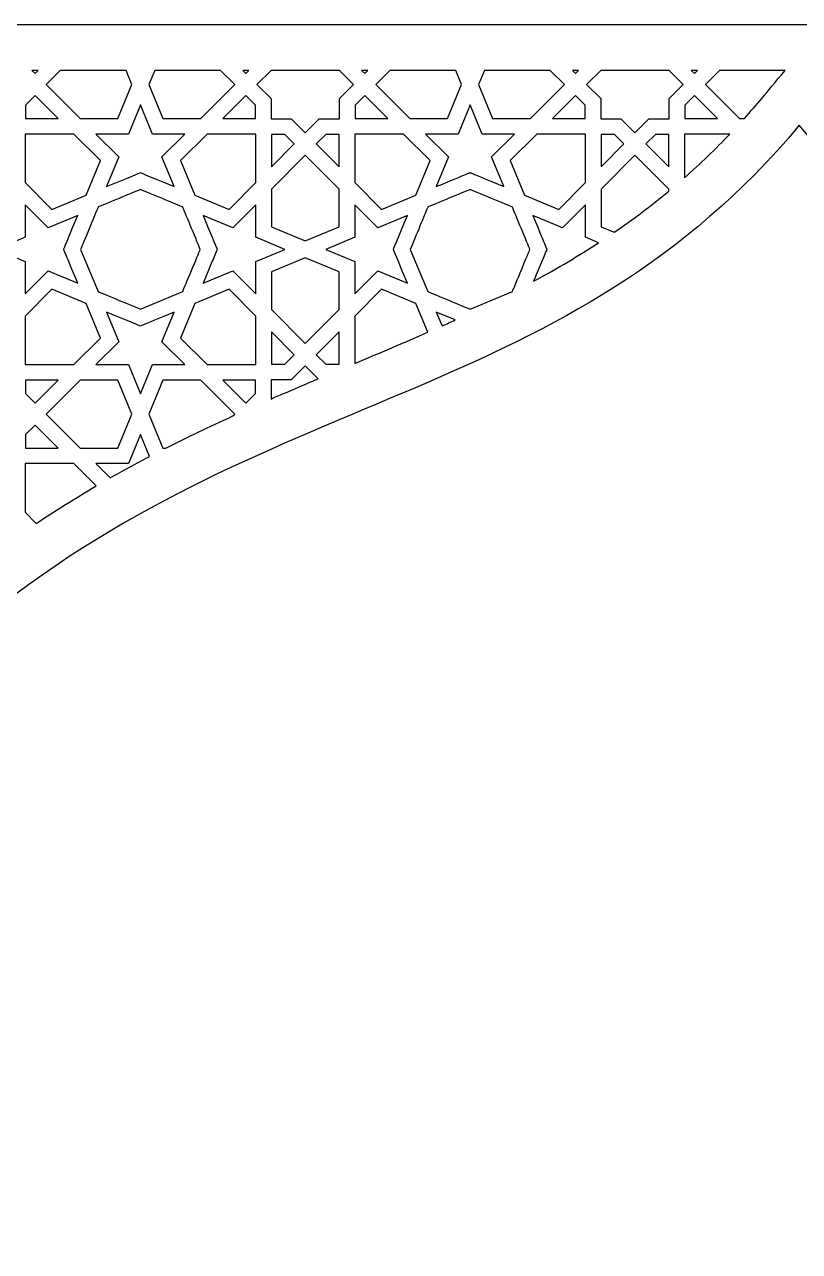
# Model space of a CAD drawing. Header units: millimetres. Extents: x -127 to 127, y -57 to 57.
# Drawn here: x -72 to 0.1, y -57 to 57.2 of the extents above; entities that cross this region are included whole.
import ezdxf

# ---------------------------------------------------------------- set-up
doc = ezdxf.new("R2010")
doc.units = ezdxf.units.MM
doc.header["$MEASUREMENT"] = 0
doc.layers.add('layer 1', color=7, linetype='Continuous')

msp = doc.modelspace()

# ---------------------------------------------------------------- linework, layer by layer
at = {"layer": 'layer 1', "color": 250}
for points, knots in [([(-126.8236, 57.1955), (-126.8236, 57.1955), (-126.8236, -56.9736), (-126.8236, -56.9736), (-126.8236, -56.9736), (-126.8236, -56.9736), (-98.0774, -56.9736), (-98.0774, -56.9736), (-98.0774, -56.9736), (-98.0774, -56.9736), (-98.0774, -45.5069), (-98.0774, -45.5069), (-98.0774, -45.5069), (-98.0774, -26.682), (-89.8408, -9.3041), (-75.48, 2.171), (-75.48, 2.171), (-48.3803, 23.8245), (-21.5625, 21.922), (0.0607, 47.8307), (0.0607, 47.8307), (21.6842, 21.922), (48.5017, 23.8249), (75.6017, 2.171), (75.6017, 2.171), (89.9626, -9.3041), (98.1992, -26.682), (98.1992, -45.5069), (98.1992, -45.5069), (98.1992, -45.5069), (98.1992, -56.9736), (98.1992, -56.9736), (98.1992, -56.9736), (98.1992, -56.9736), (126.9453, -56.9736), (126.9453, -56.9736), (126.9453, -56.9736), (126.9453, -56.9736), (126.9453, 57.1955), (126.9453, 57.1955), (126.9453, 57.1955), (126.9453, 57.1955), (-126.8236, 57.1955), (-126.8236, 57.1955)], [0, 0, 0, 0, 0.08333333, 0.08333333, 0.08333333, 0.08333333, 0.16666667, 0.16666667, 0.16666667, 0.16666667, 0.25, 0.25, 0.25, 0.25, 0.33333333, 0.33333333, 0.33333333, 0.33333333, 0.41666667, 0.41666667, 0.41666667, 0.41666667, 0.5, 0.5, 0.5, 0.5, 0.58333333, 0.58333333, 0.58333333, 0.58333333, 0.66666667, 0.66666667, 0.66666667, 0.66666667, 0.75, 0.75, 0.75, 0.75, 0.83333333, 0.83333333, 0.83333333, 0.83333333, 1, 1, 1, 1]), ([(-71.3394, 52.9209), (-71.3394, 52.9209), (-70.7718, 52.9209), (-70.7718, 52.9209), (-70.7718, 52.9209), (-70.7718, 52.9209), (-71.0551, 52.639), (-71.0551, 52.639), (-71.0551, 52.639), (-71.0551, 52.639), (-71.3394, 52.9209), (-71.3394, 52.9209)], [0, 0, 0, 0, 0.25, 0.25, 0.25, 0.25, 0.5, 0.5, 0.5, 0.5, 1, 1, 1, 1]), ([(-63.3409, 48.4632), (-63.3409, 48.4632), (-66.8549, 48.4632), (-66.8549, 48.4632), (-66.8549, 48.4632), (-66.8549, 48.4632), (-70.0229, 51.6149), (-70.0229, 51.6149), (-70.0229, 51.6149), (-70.0229, 51.6149), (-68.7105, 52.9209), (-68.7105, 52.9209), (-68.7105, 52.9209), (-68.7105, 52.9209), (-62.5768, 52.9209), (-62.5768, 52.9209), (-62.5768, 52.9209), (-62.5768, 52.9209), (-62.036, 51.6149), (-62.036, 51.6149), (-62.036, 51.6149), (-62.036, 51.6149), (-63.3409, 48.4632), (-63.3409, 48.4632)], [0, 0, 0, 0, 0.14285714, 0.14285714, 0.14285714, 0.14285714, 0.28571429, 0.28571429, 0.28571429, 0.28571429, 0.42857143, 0.42857143, 0.42857143, 0.42857143, 0.57142857, 0.57142857, 0.57142857, 0.57142857, 0.71428571, 0.71428571, 0.71428571, 0.71428571, 1, 1, 1, 1]), ([(-55.6426, 48.4632), (-55.6426, 48.4632), (-59.1566, 48.4632), (-59.1566, 48.4632), (-59.1566, 48.4632), (-59.1566, 48.4632), (-60.4615, 51.6149), (-60.4615, 51.6149), (-60.4615, 51.6149), (-60.4615, 51.6149), (-59.9207, 52.9209), (-59.9207, 52.9209), (-59.9207, 52.9209), (-59.9207, 52.9209), (-53.7873, 52.9209), (-53.7873, 52.9209), (-53.7873, 52.9209), (-53.7873, 52.9209), (-52.4746, 51.6149), (-52.4746, 51.6149), (-52.4746, 51.6149), (-52.4746, 51.6149), (-55.6426, 48.4632), (-55.6426, 48.4632)], [0, 0, 0, 0, 0.14285714, 0.14285714, 0.14285714, 0.14285714, 0.28571429, 0.28571429, 0.28571429, 0.28571429, 0.42857143, 0.42857143, 0.42857143, 0.42857143, 0.57142857, 0.57142857, 0.57142857, 0.57142857, 0.71428571, 0.71428571, 0.71428571, 0.71428571, 1, 1, 1, 1]), ([(-51.4424, 52.639), (-51.4424, 52.639), (-51.7257, 52.9209), (-51.7257, 52.9209), (-51.7257, 52.9209), (-51.7257, 52.9209), (-51.1581, 52.9209), (-51.1581, 52.9209), (-51.1581, 52.9209), (-51.1581, 52.9209), (-51.4424, 52.639), (-51.4424, 52.639)], [0, 0, 0, 0, 0.25, 0.25, 0.25, 0.25, 0.5, 0.5, 0.5, 0.5, 1, 1, 1, 1]), ([(-42.7253, 50.3135), (-42.7253, 50.3135), (-42.7253, 48.429), (-42.7253, 48.429), (-42.7253, 48.429), (-42.7253, 48.429), (-44.6098, 48.429), (-44.6098, 48.429), (-44.6098, 48.429), (-44.6098, 48.429), (-45.9112, 47.1145), (-45.9112, 47.1145), (-45.9112, 47.1145), (-45.9112, 47.1145), (-47.2126, 48.429), (-47.2126, 48.429), (-47.2126, 48.429), (-47.2126, 48.429), (-49.0971, 48.429), (-49.0971, 48.429), (-49.0971, 48.429), (-49.0971, 48.429), (-49.0971, 50.3135), (-49.0971, 50.3135), (-49.0971, 50.3135), (-49.0971, 50.3135), (-50.4119, 51.6149), (-50.4119, 51.6149), (-50.4119, 51.6149), (-50.4119, 51.6149), (-49.0971, 52.9167), (-49.0971, 52.9167), (-49.0971, 52.9167), (-49.0971, 52.9167), (-42.7253, 52.9209), (-42.7253, 52.9209), (-42.7253, 52.9209), (-42.7253, 52.9209), (-41.4108, 51.6149), (-41.4108, 51.6149), (-41.4108, 51.6149), (-41.4108, 51.6149), (-42.7253, 50.3135), (-42.7253, 50.3135)], [0, 0, 0, 0, 0.08333333, 0.08333333, 0.08333333, 0.08333333, 0.16666667, 0.16666667, 0.16666667, 0.16666667, 0.25, 0.25, 0.25, 0.25, 0.33333333, 0.33333333, 0.33333333, 0.33333333, 0.41666667, 0.41666667, 0.41666667, 0.41666667, 0.5, 0.5, 0.5, 0.5, 0.58333333, 0.58333333, 0.58333333, 0.58333333, 0.66666667, 0.66666667, 0.66666667, 0.66666667, 0.75, 0.75, 0.75, 0.75, 0.83333333, 0.83333333, 0.83333333, 0.83333333, 1, 1, 1, 1]), ([(-40.6647, 52.9209), (-40.6647, 52.9209), (-40.0967, 52.9209), (-40.0967, 52.9209), (-40.0967, 52.9209), (-40.0967, 52.9209), (-40.38, 52.639), (-40.38, 52.639), (-40.38, 52.639), (-40.38, 52.639), (-40.6647, 52.9209), (-40.6647, 52.9209)], [0, 0, 0, 0, 0.25, 0.25, 0.25, 0.25, 0.5, 0.5, 0.5, 0.5, 1, 1, 1, 1]), ([(-32.6658, 48.4632), (-32.6658, 48.4632), (-36.1802, 48.4632), (-36.1802, 48.4632), (-36.1802, 48.4632), (-36.1802, 48.4632), (-39.3481, 51.6149), (-39.3481, 51.6149), (-39.3481, 51.6149), (-39.3481, 51.6149), (-38.0351, 52.9209), (-38.0351, 52.9209), (-38.0351, 52.9209), (-38.0351, 52.9209), (-31.9017, 52.9209), (-31.9017, 52.9209), (-31.9017, 52.9209), (-31.9017, 52.9209), (-31.3609, 51.6149), (-31.3609, 51.6149), (-31.3609, 51.6149), (-31.3609, 51.6149), (-32.6658, 48.4632), (-32.6658, 48.4632)], [0, 0, 0, 0, 0.14285714, 0.14285714, 0.14285714, 0.14285714, 0.28571429, 0.28571429, 0.28571429, 0.28571429, 0.42857143, 0.42857143, 0.42857143, 0.42857143, 0.57142857, 0.57142857, 0.57142857, 0.57142857, 0.71428571, 0.71428571, 0.71428571, 0.71428571, 1, 1, 1, 1]), ([(-24.9675, 48.4632), (-24.9675, 48.4632), (-28.4819, 48.4632), (-28.4819, 48.4632), (-28.4819, 48.4632), (-28.4819, 48.4632), (-29.7868, 51.6149), (-29.7868, 51.6149), (-29.7868, 51.6149), (-29.7868, 51.6149), (-29.246, 52.9209), (-29.246, 52.9209), (-29.246, 52.9209), (-29.246, 52.9209), (-23.1126, 52.9209), (-23.1126, 52.9209), (-23.1126, 52.9209), (-23.1126, 52.9209), (-21.7995, 51.6149), (-21.7995, 51.6149), (-21.7995, 51.6149), (-21.7995, 51.6149), (-24.9675, 48.4632), (-24.9675, 48.4632)], [0, 0, 0, 0, 0.14285714, 0.14285714, 0.14285714, 0.14285714, 0.28571429, 0.28571429, 0.28571429, 0.28571429, 0.42857143, 0.42857143, 0.42857143, 0.42857143, 0.57142857, 0.57142857, 0.57142857, 0.57142857, 0.71428571, 0.71428571, 0.71428571, 0.71428571, 1, 1, 1, 1]), ([(-20.7673, 52.639), (-20.7673, 52.639), (-21.0506, 52.9209), (-21.0506, 52.9209), (-21.0506, 52.9209), (-21.0506, 52.9209), (-20.483, 52.9209), (-20.483, 52.9209), (-20.483, 52.9209), (-20.483, 52.9209), (-20.7673, 52.639), (-20.7673, 52.639)], [0, 0, 0, 0, 0.25, 0.25, 0.25, 0.25, 0.5, 0.5, 0.5, 0.5, 1, 1, 1, 1]), ([(-15.2361, 47.1145), (-15.2361, 47.1145), (-16.5379, 48.429), (-16.5379, 48.429), (-16.5379, 48.429), (-16.5379, 48.429), (-18.422, 48.429), (-18.422, 48.429), (-18.422, 48.429), (-18.422, 48.429), (-18.422, 50.3135), (-18.422, 50.3135), (-18.422, 50.3135), (-18.422, 50.3135), (-19.7368, 51.6149), (-19.7368, 51.6149), (-19.7368, 51.6149), (-19.7368, 51.6149), (-18.422, 52.9167), (-18.422, 52.9167), (-18.422, 52.9167), (-18.422, 52.9167), (-12.0502, 52.9209), (-12.0502, 52.9209), (-12.0502, 52.9209), (-12.0502, 52.9209), (-10.7357, 51.6149), (-10.7357, 51.6149), (-10.7357, 51.6149), (-10.7357, 51.6149), (-12.0502, 50.3135), (-12.0502, 50.3135), (-12.0502, 50.3135), (-12.0502, 50.3135), (-12.0502, 48.429), (-12.0502, 48.429), (-12.0502, 48.429), (-12.0502, 48.429), (-13.9347, 48.429), (-13.9347, 48.429), (-13.9347, 48.429), (-13.9347, 48.429), (-15.2361, 47.1145), (-15.2361, 47.1145)], [0, 0, 0, 0, 0.08333333, 0.08333333, 0.08333333, 0.08333333, 0.16666667, 0.16666667, 0.16666667, 0.16666667, 0.25, 0.25, 0.25, 0.25, 0.33333333, 0.33333333, 0.33333333, 0.33333333, 0.41666667, 0.41666667, 0.41666667, 0.41666667, 0.5, 0.5, 0.5, 0.5, 0.58333333, 0.58333333, 0.58333333, 0.58333333, 0.66666667, 0.66666667, 0.66666667, 0.66666667, 0.75, 0.75, 0.75, 0.75, 0.83333333, 0.83333333, 0.83333333, 0.83333333, 1, 1, 1, 1]), ([(-9.9896, 52.9209), (-9.9896, 52.9209), (-9.422, 52.9209), (-9.422, 52.9209), (-9.422, 52.9209), (-9.422, 52.9209), (-9.7049, 52.639), (-9.7049, 52.639), (-9.7049, 52.639), (-9.7049, 52.639), (-9.9896, 52.9209), (-9.9896, 52.9209)], [0, 0, 0, 0, 0.25, 0.25, 0.25, 0.25, 0.5, 0.5, 0.5, 0.5, 1, 1, 1, 1]), ([(-1.2693, 52.9209), (-3.1598, 50.6427), (-3.8237, 49.8211), (-5.0472, 48.4632), (-5.0472, 48.4632), (-5.0472, 48.4632), (-5.5051, 48.4632), (-5.5051, 48.4632), (-5.5051, 48.4632), (-5.5051, 48.4632), (-8.673, 51.6149), (-8.673, 51.6149), (-8.673, 51.6149), (-8.673, 51.6149), (-7.36, 52.9209), (-7.36, 52.9209), (-7.36, 52.9209), (-7.36, 52.9209), (-1.2693, 52.9209), (-1.2693, 52.9209)], [0, 0, 0, 0, 0.16666667, 0.16666667, 0.16666667, 0.16666667, 0.33333333, 0.33333333, 0.33333333, 0.33333333, 0.5, 0.5, 0.5, 0.5, 0.66666667, 0.66666667, 0.66666667, 0.66666667, 1, 1, 1, 1]), ([(-71.9465, 48.4632), (-71.9465, 48.4632), (-71.9465, 49.7071), (-71.9465, 49.7071), (-71.9465, 49.7071), (-71.9465, 49.7071), (-71.0551, 50.5908), (-71.0551, 50.5908), (-71.0551, 50.5908), (-71.0551, 50.5908), (-68.9169, 48.4632), (-68.9169, 48.4632), (-68.9169, 48.4632), (-68.9169, 48.4632), (-71.9465, 48.4632), (-71.9465, 48.4632)], [0, 0, 0, 0, 0.2, 0.2, 0.2, 0.2, 0.4, 0.4, 0.4, 0.4, 0.6, 0.6, 0.6, 0.6, 1, 1, 1, 1]), ([(-50.5509, 49.7071), (-50.5509, 49.7071), (-50.5509, 48.4632), (-50.5509, 48.4632), (-50.5509, 48.4632), (-50.5509, 48.4632), (-53.5806, 48.4632), (-53.5806, 48.4632), (-53.5806, 48.4632), (-53.5806, 48.4632), (-51.4424, 50.5908), (-51.4424, 50.5908), (-51.4424, 50.5908), (-51.4424, 50.5908), (-50.5509, 49.7071), (-50.5509, 49.7071)], [0, 0, 0, 0, 0.2, 0.2, 0.2, 0.2, 0.4, 0.4, 0.4, 0.4, 0.6, 0.6, 0.6, 0.6, 1, 1, 1, 1]), ([(-41.2715, 48.4632), (-41.2715, 48.4632), (-41.2715, 49.7071), (-41.2715, 49.7071), (-41.2715, 49.7071), (-41.2715, 49.7071), (-40.38, 50.5908), (-40.38, 50.5908), (-40.38, 50.5908), (-40.38, 50.5908), (-38.2422, 48.4632), (-38.2422, 48.4632), (-38.2422, 48.4632), (-38.2422, 48.4632), (-41.2715, 48.4632), (-41.2715, 48.4632)], [0, 0, 0, 0, 0.2, 0.2, 0.2, 0.2, 0.4, 0.4, 0.4, 0.4, 0.6, 0.6, 0.6, 0.6, 1, 1, 1, 1]), ([(-19.8762, 49.7071), (-19.8762, 49.7071), (-19.8762, 48.4632), (-19.8762, 48.4632), (-19.8762, 48.4632), (-19.8762, 48.4632), (-22.9051, 48.4632), (-22.9051, 48.4632), (-22.9051, 48.4632), (-22.9051, 48.4632), (-20.7677, 50.5908), (-20.7677, 50.5908), (-20.7677, 50.5908), (-20.7677, 50.5908), (-19.8762, 49.7071), (-19.8762, 49.7071)], [0, 0, 0, 0, 0.2, 0.2, 0.2, 0.2, 0.4, 0.4, 0.4, 0.4, 0.6, 0.6, 0.6, 0.6, 1, 1, 1, 1]), ([(-10.5964, 48.4632), (-10.5964, 48.4632), (-10.5964, 49.7071), (-10.5964, 49.7071), (-10.5964, 49.7071), (-10.5964, 49.7071), (-9.7049, 50.5908), (-9.7049, 50.5908), (-9.7049, 50.5908), (-9.7049, 50.5908), (-7.5671, 48.4632), (-7.5671, 48.4632), (-7.5671, 48.4632), (-7.5671, 48.4632), (-10.5964, 48.4632), (-10.5964, 48.4632)], [0, 0, 0, 0, 0.2, 0.2, 0.2, 0.2, 0.4, 0.4, 0.4, 0.4, 0.6, 0.6, 0.6, 0.6, 1, 1, 1, 1]), ([(-59.2451, 44.8765), (-59.2451, 44.8765), (-58.0986, 42.1122), (-58.0986, 42.1122), (-58.0986, 42.1122), (-61.3784, 43.4718), (-61.0475, 43.3345), (-61.2489, 43.4188), (-61.2489, 43.4188), (-61.45, 43.3345), (-61.1223, 43.4703), (-64.3989, 42.1122), (-64.3989, 42.1122), (-64.3989, 42.1122), (-63.2523, 44.8765), (-63.2523, 44.8765), (-63.2523, 44.8765), (-63.2523, 44.8765), (-65.3948, 47.0094), (-65.3948, 47.0094), (-65.3948, 47.0094), (-65.3948, 47.0094), (-62.369, 47.0094), (-62.369, 47.0094), (-62.369, 47.0094), (-62.369, 47.0094), (-61.2489, 49.7145), (-61.2489, 49.7145), (-61.2489, 49.7145), (-61.2489, 49.7145), (-60.1285, 47.0094), (-60.1285, 47.0094), (-60.1285, 47.0094), (-60.1285, 47.0094), (-57.1027, 47.0094), (-57.1027, 47.0094), (-57.1027, 47.0094), (-57.1027, 47.0094), (-59.2451, 44.8765), (-59.2451, 44.8765)], [0, 0, 0, 0, 0.09090909, 0.09090909, 0.09090909, 0.09090909, 0.18181818, 0.18181818, 0.18181818, 0.18181818, 0.27272727, 0.27272727, 0.27272727, 0.27272727, 0.36363636, 0.36363636, 0.36363636, 0.36363636, 0.45454545, 0.45454545, 0.45454545, 0.45454545, 0.54545455, 0.54545455, 0.54545455, 0.54545455, 0.63636364, 0.63636364, 0.63636364, 0.63636364, 0.72727273, 0.72727273, 0.72727273, 0.72727273, 0.81818182, 0.81818182, 0.81818182, 0.81818182, 1, 1, 1, 1]), ([(-28.57, 44.8765), (-28.57, 44.8765), (-27.4235, 42.1122), (-27.4235, 42.1122), (-27.4235, 42.1122), (-30.7139, 43.476), (-30.3731, 43.3345), (-30.5738, 43.4188), (-30.5738, 43.4188), (-30.7985, 43.3247), (-30.4232, 43.4806), (-33.7238, 42.1122), (-33.7238, 42.1122), (-33.7238, 42.1122), (-32.5773, 44.8765), (-32.5773, 44.8765), (-32.5773, 44.8765), (-32.5773, 44.8765), (-34.7197, 47.0094), (-34.7197, 47.0094), (-34.7197, 47.0094), (-34.7197, 47.0094), (-31.6939, 47.0094), (-31.6939, 47.0094), (-31.6939, 47.0094), (-31.6939, 47.0094), (-30.5738, 49.7145), (-30.5738, 49.7145), (-30.5738, 49.7145), (-30.5738, 49.7145), (-29.4534, 47.0094), (-29.4534, 47.0094), (-29.4534, 47.0094), (-29.4534, 47.0094), (-26.4276, 47.0094), (-26.4276, 47.0094), (-26.4276, 47.0094), (-26.4276, 47.0094), (-28.57, 44.8765), (-28.57, 44.8765)], [0, 0, 0, 0, 0.09090909, 0.09090909, 0.09090909, 0.09090909, 0.18181818, 0.18181818, 0.18181818, 0.18181818, 0.27272727, 0.27272727, 0.27272727, 0.27272727, 0.36363636, 0.36363636, 0.36363636, 0.36363636, 0.45454545, 0.45454545, 0.45454545, 0.45454545, 0.54545455, 0.54545455, 0.54545455, 0.54545455, 0.63636364, 0.63636364, 0.63636364, 0.63636364, 0.72727273, 0.72727273, 0.72727273, 0.72727273, 0.81818182, 0.81818182, 0.81818182, 0.81818182, 1, 1, 1, 1]), ([(-66.2993, 41.3265), (-66.2993, 41.3265), (-69.5053, 39.9969), (-69.5053, 39.9969), (-69.5053, 39.9969), (-69.5053, 39.9969), (-71.9804, 42.484), (-71.9804, 42.484), (-71.9804, 42.484), (-71.9804, 42.484), (-71.9804, 47.0094), (-71.9804, 47.0094), (-71.9804, 47.0094), (-71.9804, 47.0094), (-67.4553, 47.0094), (-67.4553, 47.0094), (-67.4553, 47.0094), (-67.4553, 47.0094), (-64.9682, 44.534), (-64.9682, 44.534), (-64.9682, 44.534), (-64.9682, 44.534), (-66.2993, 41.3265), (-66.2993, 41.3265)], [0, 0, 0, 0, 0.14285714, 0.14285714, 0.14285714, 0.14285714, 0.28571429, 0.28571429, 0.28571429, 0.28571429, 0.42857143, 0.42857143, 0.42857143, 0.42857143, 0.57142857, 0.57142857, 0.57142857, 0.57142857, 0.71428571, 0.71428571, 0.71428571, 0.71428571, 1, 1, 1, 1]), ([(-50.5171, 42.484), (-50.5171, 42.484), (-52.9925, 39.9969), (-52.9925, 39.9969), (-52.9925, 39.9969), (-52.9925, 39.9969), (-56.2, 41.3272), (-56.2, 41.3272), (-56.2, 41.3272), (-56.2, 41.3272), (-57.5292, 44.534), (-57.5292, 44.534), (-57.5292, 44.534), (-57.5292, 44.534), (-55.0421, 47.0094), (-55.0421, 47.0094), (-55.0421, 47.0094), (-55.0421, 47.0094), (-50.5171, 47.0094), (-50.5171, 47.0094), (-50.5171, 47.0094), (-50.5171, 47.0094), (-50.5171, 42.484), (-50.5171, 42.484)], [0, 0, 0, 0, 0.14285714, 0.14285714, 0.14285714, 0.14285714, 0.28571429, 0.28571429, 0.28571429, 0.28571429, 0.42857143, 0.42857143, 0.42857143, 0.42857143, 0.57142857, 0.57142857, 0.57142857, 0.57142857, 0.71428571, 0.71428571, 0.71428571, 0.71428571, 1, 1, 1, 1]), ([(-49.0633, 43.9459), (-49.0633, 43.9459), (-49.0633, 46.9752), (-49.0633, 46.9752), (-49.0633, 46.9752), (-49.0633, 46.9752), (-47.819, 46.9752), (-47.819, 46.9752), (-47.819, 46.9752), (-47.819, 46.9752), (-46.9353, 46.0837), (-46.9353, 46.0837), (-46.9353, 46.0837), (-46.9353, 46.0837), (-49.0633, 43.9459), (-49.0633, 43.9459)], [0, 0, 0, 0, 0.2, 0.2, 0.2, 0.2, 0.4, 0.4, 0.4, 0.4, 0.6, 0.6, 0.6, 0.6, 1, 1, 1, 1]), ([(-42.7595, 46.9752), (-42.7595, 46.9752), (-42.7595, 43.9459), (-42.7595, 43.9459), (-42.7595, 43.9459), (-42.7595, 43.9459), (-44.8871, 46.0837), (-44.8871, 46.0837), (-44.8871, 46.0837), (-44.8871, 46.0837), (-44.0034, 46.9752), (-44.0034, 46.9752), (-44.0034, 46.9752), (-44.0034, 46.9752), (-42.7595, 46.9752), (-42.7595, 46.9752)], [0, 0, 0, 0, 0.2, 0.2, 0.2, 0.2, 0.4, 0.4, 0.4, 0.4, 0.6, 0.6, 0.6, 0.6, 1, 1, 1, 1]), ([(-41.3057, 42.484), (-41.3057, 42.484), (-41.3057, 47.0094), (-41.3057, 47.0094), (-41.3057, 47.0094), (-41.3057, 47.0094), (-36.7802, 47.0094), (-36.7802, 47.0094), (-36.7802, 47.0094), (-36.7802, 47.0094), (-34.2932, 44.534), (-34.2932, 44.534), (-34.2932, 44.534), (-34.2932, 44.534), (-35.6242, 41.3265), (-35.6242, 41.3265), (-35.6242, 41.3265), (-35.6242, 41.3265), (-38.8302, 39.9969), (-38.8302, 39.9969), (-38.8302, 39.9969), (-38.8302, 39.9969), (-41.3057, 42.484), (-41.3057, 42.484)], [0, 0, 0, 0, 0.14285714, 0.14285714, 0.14285714, 0.14285714, 0.28571429, 0.28571429, 0.28571429, 0.28571429, 0.42857143, 0.42857143, 0.42857143, 0.42857143, 0.57142857, 0.57142857, 0.57142857, 0.57142857, 0.71428571, 0.71428571, 0.71428571, 0.71428571, 1, 1, 1, 1]), ([(-19.842, 47.0094), (-19.842, 47.0094), (-19.842, 42.484), (-19.842, 42.484), (-19.842, 42.484), (-19.842, 42.484), (-22.3174, 39.9969), (-22.3174, 39.9969), (-22.3174, 39.9969), (-22.3174, 39.9969), (-25.5249, 41.3272), (-25.5249, 41.3272), (-25.5249, 41.3272), (-25.5249, 41.3272), (-26.8541, 44.534), (-26.8541, 44.534), (-26.8541, 44.534), (-26.8541, 44.534), (-24.3674, 47.0094), (-24.3674, 47.0094), (-24.3674, 47.0094), (-24.3674, 47.0094), (-19.842, 47.0094), (-19.842, 47.0094)], [0, 0, 0, 0, 0.14285714, 0.14285714, 0.14285714, 0.14285714, 0.28571429, 0.28571429, 0.28571429, 0.28571429, 0.42857143, 0.42857143, 0.42857143, 0.42857143, 0.57142857, 0.57142857, 0.57142857, 0.57142857, 0.71428571, 0.71428571, 0.71428571, 0.71428571, 1, 1, 1, 1]), ([(-16.2602, 46.0837), (-16.2602, 46.0837), (-18.3882, 43.9459), (-18.3882, 43.9459), (-18.3882, 43.9459), (-18.3882, 43.9459), (-18.3882, 46.9752), (-18.3882, 46.9752), (-18.3882, 46.9752), (-18.3882, 46.9752), (-17.1443, 46.9752), (-17.1443, 46.9752), (-17.1443, 46.9752), (-17.1443, 46.9752), (-16.2602, 46.0837), (-16.2602, 46.0837)], [0, 0, 0, 0, 0.2, 0.2, 0.2, 0.2, 0.4, 0.4, 0.4, 0.4, 0.6, 0.6, 0.6, 0.6, 1, 1, 1, 1]), ([(-12.0844, 46.9752), (-12.0844, 46.9752), (-12.0844, 43.9459), (-12.0844, 43.9459), (-12.0844, 43.9459), (-12.0844, 43.9459), (-14.2123, 46.0837), (-14.2123, 46.0837), (-14.2123, 46.0837), (-14.2123, 46.0837), (-13.3283, 46.9752), (-13.3283, 46.9752), (-13.3283, 46.9752), (-13.3283, 46.9752), (-12.0844, 46.9752), (-12.0844, 46.9752)], [0, 0, 0, 0, 0.2, 0.2, 0.2, 0.2, 0.4, 0.4, 0.4, 0.4, 0.6, 0.6, 0.6, 0.6, 1, 1, 1, 1]), ([(-6.3951, 47.0094), (-7.7382, 45.6015), (-9.1599, 44.2359), (-10.6306, 42.9415), (-10.6306, 42.9415), (-10.6306, 42.9415), (-10.6306, 47.0094), (-10.6306, 47.0094), (-10.6306, 47.0094), (-10.6306, 47.0094), (-6.3951, 47.0094), (-6.3951, 47.0094)], [0, 0, 0, 0, 0.25, 0.25, 0.25, 0.25, 0.5, 0.5, 0.5, 0.5, 1, 1, 1, 1]), ([(-49.0633, 41.8836), (-49.0633, 41.8836), (-45.9112, 45.0515), (-45.9112, 45.0515), (-45.9112, 45.0515), (-45.9112, 45.0515), (-42.7595, 41.8836), (-42.7595, 41.8836), (-42.7595, 41.8836), (-42.7595, 41.8836), (-42.7595, 38.3695), (-42.7595, 38.3695), (-42.7595, 38.3695), (-42.7595, 38.3695), (-45.9112, 37.0646), (-45.9112, 37.0646), (-45.9112, 37.0646), (-45.9112, 37.0646), (-49.0633, 38.3695), (-49.0633, 38.3695), (-49.0633, 38.3695), (-49.0633, 38.3695), (-49.0633, 41.8836), (-49.0633, 41.8836)], [0, 0, 0, 0, 0.14285714, 0.14285714, 0.14285714, 0.14285714, 0.28571429, 0.28571429, 0.28571429, 0.28571429, 0.42857143, 0.42857143, 0.42857143, 0.42857143, 0.57142857, 0.57142857, 0.57142857, 0.57142857, 0.71428571, 0.71428571, 0.71428571, 0.71428571, 1, 1, 1, 1]), ([(-18.3882, 41.8836), (-18.3882, 41.8836), (-15.2361, 45.0515), (-15.2361, 45.0515), (-15.2361, 45.0515), (-15.2361, 45.0515), (-12.0844, 41.8836), (-12.0844, 41.8836), (-12.0844, 41.8836), (-12.0844, 41.8836), (-12.0844, 41.6987), (-12.0844, 41.6987), (-12.0844, 41.6987), (-13.6955, 40.361), (-15.404, 39.0712), (-17.1651, 37.8633), (-17.1651, 37.8633), (-17.1651, 37.8633), (-18.3882, 38.3695), (-18.3882, 38.3695), (-18.3882, 38.3695), (-18.3882, 38.3695), (-18.3882, 41.8836), (-18.3882, 41.8836)], [0, 0, 0, 0, 0.14285714, 0.14285714, 0.14285714, 0.14285714, 0.28571429, 0.28571429, 0.28571429, 0.28571429, 0.42857143, 0.42857143, 0.42857143, 0.42857143, 0.57142857, 0.57142857, 0.57142857, 0.57142857, 0.71428571, 0.71428571, 0.71428571, 0.71428571, 1, 1, 1, 1]), ([(-66.8154, 36.2769), (-66.6069, 36.7722), (-65.4473, 39.5393), (-65.1912, 40.2096), (-65.1912, 40.2096), (-64.7231, 40.4044), (-61.7492, 41.637), (-61.2489, 41.8444), (-61.2489, 41.8444), (-60.7494, 41.6373), (-57.78, 40.4068), (-57.3077, 40.21), (-57.3077, 40.21), (-57.1486, 39.8082), (-56.1432, 37.3923), (-55.6821, 36.2776), (-55.6821, 36.2776), (-55.8818, 35.7957), (-57.1144, 32.821), (-57.3151, 32.3416), (-57.3151, 32.3416), (-57.3151, 32.3416), (-61.2489, 30.7107), (-61.2489, 30.7107), (-61.2489, 30.7107), (-61.7252, 30.9083), (-64.7139, 32.1476), (-65.1838, 32.3423), (-65.1838, 32.3423), (-65.1838, 32.3423), (-66.8154, 36.2769), (-66.8154, 36.2769)], [0, 0, 0, 0, 0.11111111, 0.11111111, 0.11111111, 0.11111111, 0.22222222, 0.22222222, 0.22222222, 0.22222222, 0.33333333, 0.33333333, 0.33333333, 0.33333333, 0.44444444, 0.44444444, 0.44444444, 0.44444444, 0.55555556, 0.55555556, 0.55555556, 0.55555556, 0.66666667, 0.66666667, 0.66666667, 0.66666667, 0.77777778, 0.77777778, 0.77777778, 0.77777778, 1, 1, 1, 1]), ([(-34.5151, 40.21), (-34.0423, 40.4068), (-31.073, 41.6373), (-30.5738, 41.8444), (-30.5738, 41.8444), (-30.0732, 41.637), (-27.0965, 40.4033), (-26.6305, 40.2093), (-26.6305, 40.2093), (-26.3737, 39.5408), (-25.2225, 36.7877), (-25.0073, 36.2769), (-25.0073, 36.2769), (-25.0846, 36.0909), (-26.4301, 32.8433), (-26.6404, 32.3416), (-26.6404, 32.3416), (-26.6404, 32.3416), (-30.5738, 30.7107), (-30.5738, 30.7107), (-30.5738, 30.7107), (-31.0734, 30.9178), (-34.0466, 32.1508), (-34.5087, 32.3423), (-34.5087, 32.3423), (-34.5087, 32.3423), (-36.1403, 36.2776), (-36.1403, 36.2776), (-36.1403, 36.2776), (-35.4436, 37.9596), (-34.6572, 39.8498), (-34.5151, 40.21)], [0, 0, 0, 0, 0.11111111, 0.11111111, 0.11111111, 0.11111111, 0.22222222, 0.22222222, 0.22222222, 0.22222222, 0.33333333, 0.33333333, 0.33333333, 0.33333333, 0.44444444, 0.44444444, 0.44444444, 0.44444444, 0.55555556, 0.55555556, 0.55555556, 0.55555556, 0.66666667, 0.66666667, 0.66666667, 0.66666667, 0.77777778, 0.77777778, 0.77777778, 0.77777778, 1, 1, 1, 1]), ([(-74.6859, 36.2776), (-74.6859, 36.2776), (-71.9804, 37.3976), (-71.9804, 37.3976), (-71.9804, 37.3976), (-71.9804, 37.3976), (-71.9804, 40.4234), (-71.9804, 40.4234), (-71.9804, 40.4234), (-71.9804, 40.4234), (-69.8479, 38.281), (-69.8479, 38.281), (-69.8479, 38.281), (-69.8479, 38.281), (-67.0839, 39.4275), (-67.0839, 39.4275), (-67.0839, 39.4275), (-68.4368, 36.1626), (-68.3059, 36.4783), (-68.3902, 36.2776), (-68.3902, 36.2776), (-68.3112, 36.0895), (-68.4675, 36.4663), (-67.0839, 33.1273), (-67.0839, 33.1273), (-67.0839, 33.1273), (-69.8479, 34.2738), (-69.8479, 34.2738), (-69.8479, 34.2738), (-69.8479, 34.2738), (-71.9804, 32.1314), (-71.9804, 32.1314), (-71.9804, 32.1314), (-71.9804, 32.1314), (-71.9804, 35.1571), (-71.9804, 35.1571), (-71.9804, 35.1571), (-71.9804, 35.1571), (-74.6859, 36.2776), (-74.6859, 36.2776)], [0, 0, 0, 0, 0.09090909, 0.09090909, 0.09090909, 0.09090909, 0.18181818, 0.18181818, 0.18181818, 0.18181818, 0.27272727, 0.27272727, 0.27272727, 0.27272727, 0.36363636, 0.36363636, 0.36363636, 0.36363636, 0.45454545, 0.45454545, 0.45454545, 0.45454545, 0.54545455, 0.54545455, 0.54545455, 0.54545455, 0.63636364, 0.63636364, 0.63636364, 0.63636364, 0.72727273, 0.72727273, 0.72727273, 0.72727273, 0.81818182, 0.81818182, 0.81818182, 0.81818182, 1, 1, 1, 1]), ([(-54.1073, 36.2776), (-54.187, 36.467), (-54.0367, 36.1051), (-55.414, 39.4275), (-55.414, 39.4275), (-55.414, 39.4275), (-52.6496, 38.281), (-52.6496, 38.281), (-52.6496, 38.281), (-52.6496, 38.281), (-50.5171, 40.4234), (-50.5171, 40.4234), (-50.5171, 40.4234), (-50.5171, 40.4234), (-50.5171, 37.3976), (-50.5171, 37.3976), (-50.5171, 37.3976), (-50.5171, 37.3976), (-47.8116, 36.2776), (-47.8116, 36.2776), (-47.8116, 36.2776), (-47.8116, 36.2776), (-50.5171, 35.1571), (-50.5171, 35.1571), (-50.5171, 35.1571), (-50.5171, 35.1571), (-50.5171, 32.1314), (-50.5171, 32.1314), (-50.5171, 32.1314), (-50.5171, 32.1314), (-52.6496, 34.2738), (-52.6496, 34.2738), (-52.6496, 34.2738), (-52.6496, 34.2738), (-55.414, 33.1273), (-55.414, 33.1273), (-55.414, 33.1273), (-54.0653, 36.3809), (-54.1976, 36.0627), (-54.1073, 36.2776)], [0, 0, 0, 0, 0.09090909, 0.09090909, 0.09090909, 0.09090909, 0.18181818, 0.18181818, 0.18181818, 0.18181818, 0.27272727, 0.27272727, 0.27272727, 0.27272727, 0.36363636, 0.36363636, 0.36363636, 0.36363636, 0.45454545, 0.45454545, 0.45454545, 0.45454545, 0.54545455, 0.54545455, 0.54545455, 0.54545455, 0.63636364, 0.63636364, 0.63636364, 0.63636364, 0.72727273, 0.72727273, 0.72727273, 0.72727273, 0.81818182, 0.81818182, 0.81818182, 0.81818182, 1, 1, 1, 1]), ([(-44.0108, 36.2776), (-44.0108, 36.2776), (-41.3057, 37.3976), (-41.3057, 37.3976), (-41.3057, 37.3976), (-41.3057, 37.3976), (-41.3057, 40.4234), (-41.3057, 40.4234), (-41.3057, 40.4234), (-41.3057, 40.4234), (-39.1731, 38.281), (-39.1731, 38.281), (-39.1731, 38.281), (-39.1731, 38.281), (-36.4088, 39.4275), (-36.4088, 39.4275), (-36.4088, 39.4275), (-37.7744, 36.1319), (-37.6364, 36.4645), (-37.7155, 36.2776), (-37.7155, 36.2776), (-37.6371, 36.0916), (-37.7659, 36.4021), (-36.4088, 33.1273), (-36.4088, 33.1273), (-36.4088, 33.1273), (-39.1731, 34.2738), (-39.1731, 34.2738), (-39.1731, 34.2738), (-39.1731, 34.2738), (-41.3057, 32.1314), (-41.3057, 32.1314), (-41.3057, 32.1314), (-41.3057, 32.1314), (-41.3057, 35.1571), (-41.3057, 35.1571), (-41.3057, 35.1571), (-41.3057, 35.1571), (-44.0108, 36.2776), (-44.0108, 36.2776)], [0, 0, 0, 0, 0.09090909, 0.09090909, 0.09090909, 0.09090909, 0.18181818, 0.18181818, 0.18181818, 0.18181818, 0.27272727, 0.27272727, 0.27272727, 0.27272727, 0.36363636, 0.36363636, 0.36363636, 0.36363636, 0.45454545, 0.45454545, 0.45454545, 0.45454545, 0.54545455, 0.54545455, 0.54545455, 0.54545455, 0.63636364, 0.63636364, 0.63636364, 0.63636364, 0.72727273, 0.72727273, 0.72727273, 0.72727273, 0.81818182, 0.81818182, 0.81818182, 0.81818182, 1, 1, 1, 1]), ([(-23.4325, 36.2776), (-23.5285, 36.5069), (-23.3444, 36.0627), (-24.7389, 39.4275), (-24.7389, 39.4275), (-24.7389, 39.4275), (-21.9745, 38.281), (-21.9745, 38.281), (-21.9745, 38.281), (-21.9745, 38.281), (-19.842, 40.4234), (-19.842, 40.4234), (-19.842, 40.4234), (-19.842, 40.4234), (-19.842, 37.3976), (-19.842, 37.3976), (-19.842, 37.3976), (-19.842, 37.3976), (-18.6203, 36.8917), (-18.6203, 36.8917), (-18.6203, 36.8917), (-20.4361, 35.7071), (-22.3485, 34.5592), (-24.6634, 33.3096), (-24.6634, 33.3096), (-23.3553, 36.4652), (-23.5105, 36.0916), (-23.4325, 36.2776)], [0, 0, 0, 0, 0.125, 0.125, 0.125, 0.125, 0.25, 0.25, 0.25, 0.25, 0.375, 0.375, 0.375, 0.375, 0.5, 0.5, 0.5, 0.5, 0.625, 0.625, 0.625, 0.625, 0.75, 0.75, 0.75, 0.75, 1, 1, 1, 1]), ([(-49.0633, 34.1852), (-49.0633, 34.1852), (-45.9112, 35.4902), (-45.9112, 35.4902), (-45.9112, 35.4902), (-45.9112, 35.4902), (-42.7595, 34.1852), (-42.7595, 34.1852), (-42.7595, 34.1852), (-42.7595, 34.1852), (-42.7595, 30.6712), (-42.7595, 30.6712), (-42.7595, 30.6712), (-42.7595, 30.6712), (-45.9112, 27.5033), (-45.9112, 27.5033), (-45.9112, 27.5033), (-45.9112, 27.5033), (-49.0633, 30.6712), (-49.0633, 30.6712), (-49.0633, 30.6712), (-49.0633, 30.6712), (-49.0633, 34.1852), (-49.0633, 34.1852)], [0, 0, 0, 0, 0.14285714, 0.14285714, 0.14285714, 0.14285714, 0.28571429, 0.28571429, 0.28571429, 0.28571429, 0.42857143, 0.42857143, 0.42857143, 0.42857143, 0.57142857, 0.57142857, 0.57142857, 0.57142857, 0.71428571, 0.71428571, 0.71428571, 0.71428571, 1, 1, 1, 1]), ([(-71.9804, 30.0711), (-71.9804, 30.0711), (-69.5053, 32.5579), (-69.5053, 32.5579), (-69.5053, 32.5579), (-69.5053, 32.5579), (-66.2982, 31.2279), (-66.2982, 31.2279), (-66.2982, 31.2279), (-66.2982, 31.2279), (-64.9682, 28.0212), (-64.9682, 28.0212), (-64.9682, 28.0212), (-64.9682, 28.0212), (-67.4553, 25.5457), (-67.4553, 25.5457), (-67.4553, 25.5457), (-67.4553, 25.5457), (-71.9804, 25.5457), (-71.9804, 25.5457), (-71.9804, 25.5457), (-71.9804, 25.5457), (-71.9804, 30.0711), (-71.9804, 30.0711)], [0, 0, 0, 0, 0.14285714, 0.14285714, 0.14285714, 0.14285714, 0.28571429, 0.28571429, 0.28571429, 0.28571429, 0.42857143, 0.42857143, 0.42857143, 0.42857143, 0.57142857, 0.57142857, 0.57142857, 0.57142857, 0.71428571, 0.71428571, 0.71428571, 0.71428571, 1, 1, 1, 1]), ([(-56.1993, 31.2279), (-56.1993, 31.2279), (-52.9925, 32.5579), (-52.9925, 32.5579), (-52.9925, 32.5579), (-52.9925, 32.5579), (-50.5171, 30.0711), (-50.5171, 30.0711), (-50.5171, 30.0711), (-50.5171, 30.0711), (-50.5171, 25.5457), (-50.5171, 25.5457), (-50.5171, 25.5457), (-50.5171, 25.5457), (-55.0421, 25.5457), (-55.0421, 25.5457), (-55.0421, 25.5457), (-55.0421, 25.5457), (-57.5292, 28.0212), (-57.5292, 28.0212), (-57.5292, 28.0212), (-57.5292, 28.0212), (-56.1993, 31.2279), (-56.1993, 31.2279)], [0, 0, 0, 0, 0.14285714, 0.14285714, 0.14285714, 0.14285714, 0.28571429, 0.28571429, 0.28571429, 0.28571429, 0.42857143, 0.42857143, 0.42857143, 0.42857143, 0.57142857, 0.57142857, 0.57142857, 0.57142857, 0.71428571, 0.71428571, 0.71428571, 0.71428571, 1, 1, 1, 1]), ([(-41.3057, 30.0711), (-41.3057, 30.0711), (-38.8302, 32.5579), (-38.8302, 32.5579), (-38.8302, 32.5579), (-38.8302, 32.5579), (-35.6235, 31.2279), (-35.6235, 31.2279), (-35.6235, 31.2279), (-35.6235, 31.2279), (-34.5161, 28.5581), (-34.5161, 28.5581), (-34.5161, 28.5581), (-36.7256, 27.5858), (-38.9893, 26.6298), (-41.3057, 25.6575), (-41.3057, 25.6575), (-41.3057, 25.6575), (-41.3057, 30.0711), (-41.3057, 30.0711)], [0, 0, 0, 0, 0.16666667, 0.16666667, 0.16666667, 0.16666667, 0.33333333, 0.33333333, 0.33333333, 0.33333333, 0.5, 0.5, 0.5, 0.5, 0.66666667, 0.66666667, 0.66666667, 0.66666667, 1, 1, 1, 1]), ([(-63.2523, 27.6783), (-63.2523, 27.6783), (-64.3989, 30.4426), (-64.3989, 30.4426), (-64.3989, 30.4426), (-61.1413, 29.0922), (-61.456, 29.2234), (-61.2489, 29.1359), (-61.2489, 29.1359), (-61.0552, 29.2174), (-61.3939, 29.0767), (-58.0986, 30.4426), (-58.0986, 30.4426), (-58.0986, 30.4426), (-59.2451, 27.6783), (-59.2451, 27.6783), (-59.2451, 27.6783), (-59.2451, 27.6783), (-57.1027, 25.5457), (-57.1027, 25.5457), (-57.1027, 25.5457), (-57.1027, 25.5457), (-60.1285, 25.5457), (-60.1285, 25.5457), (-60.1285, 25.5457), (-60.1285, 25.5457), (-61.2489, 22.8403), (-61.2489, 22.8403), (-61.2489, 22.8403), (-61.2489, 22.8403), (-62.369, 25.5457), (-62.369, 25.5457), (-62.369, 25.5457), (-62.369, 25.5457), (-65.3948, 25.5457), (-65.3948, 25.5457), (-65.3948, 25.5457), (-65.3948, 25.5457), (-63.2523, 27.6783), (-63.2523, 27.6783)], [0, 0, 0, 0, 0.09090909, 0.09090909, 0.09090909, 0.09090909, 0.18181818, 0.18181818, 0.18181818, 0.18181818, 0.27272727, 0.27272727, 0.27272727, 0.27272727, 0.36363636, 0.36363636, 0.36363636, 0.36363636, 0.45454545, 0.45454545, 0.45454545, 0.45454545, 0.54545455, 0.54545455, 0.54545455, 0.54545455, 0.63636364, 0.63636364, 0.63636364, 0.63636364, 0.72727273, 0.72727273, 0.72727273, 0.72727273, 0.81818182, 0.81818182, 0.81818182, 0.81818182, 1, 1, 1, 1]), ([(-31.9511, 29.7078), (-32.3621, 29.5201), (-32.7741, 29.3338), (-33.1872, 29.149), (-33.1872, 29.149), (-33.1872, 29.149), (-33.7238, 30.4426), (-33.7238, 30.4426), (-33.7238, 30.4426), (-33.7238, 30.4426), (-31.9511, 29.7078), (-31.9511, 29.7078)], [0, 0, 0, 0, 0.25, 0.25, 0.25, 0.25, 0.5, 0.5, 0.5, 0.5, 1, 1, 1, 1]), ([(-49.0633, 25.5799), (-49.0633, 25.5799), (-49.0633, 28.6092), (-49.0633, 28.6092), (-49.0633, 28.6092), (-49.0633, 28.6092), (-46.9353, 26.471), (-46.9353, 26.471), (-46.9353, 26.471), (-46.9353, 26.471), (-47.819, 25.5799), (-47.819, 25.5799), (-47.819, 25.5799), (-47.819, 25.5799), (-49.0633, 25.5799), (-49.0633, 25.5799)], [0, 0, 0, 0, 0.2, 0.2, 0.2, 0.2, 0.4, 0.4, 0.4, 0.4, 0.6, 0.6, 0.6, 0.6, 1, 1, 1, 1]), ([(-42.7595, 28.6092), (-42.7595, 28.6092), (-42.7595, 25.5799), (-42.7595, 25.5799), (-42.7595, 25.5799), (-42.7595, 25.5799), (-44.0034, 25.5799), (-44.0034, 25.5799), (-44.0034, 25.5799), (-44.0034, 25.5799), (-44.8871, 26.471), (-44.8871, 26.471), (-44.8871, 26.471), (-44.8871, 26.471), (-42.7595, 28.6092), (-42.7595, 28.6092)], [0, 0, 0, 0, 0.2, 0.2, 0.2, 0.2, 0.4, 0.4, 0.4, 0.4, 0.6, 0.6, 0.6, 0.6, 1, 1, 1, 1]), ([(-49.0971, 24.1258), (-49.0971, 24.1258), (-47.2126, 24.1258), (-47.2126, 24.1258), (-47.2126, 24.1258), (-47.2126, 24.1258), (-45.9115, 25.4402), (-45.9115, 25.4402), (-45.9115, 25.4402), (-45.9115, 25.4402), (-44.7096, 24.2267), (-44.7096, 24.2267), (-44.7096, 24.2267), (-46.0463, 23.6626), (-47.5477, 23.0244), (-49.0971, 22.3495), (-49.0971, 22.3495), (-49.0971, 22.3495), (-49.0971, 24.1258), (-49.0971, 24.1258)], [0, 0, 0, 0, 0.16666667, 0.16666667, 0.16666667, 0.16666667, 0.33333333, 0.33333333, 0.33333333, 0.33333333, 0.5, 0.5, 0.5, 0.5, 0.66666667, 0.66666667, 0.66666667, 0.66666667, 1, 1, 1, 1]), ([(-68.9169, 24.0919), (-68.9169, 24.0919), (-71.0551, 21.9643), (-71.0551, 21.9643), (-71.0551, 21.9643), (-71.0551, 21.9643), (-71.9465, 22.8477), (-71.9465, 22.8477), (-71.9465, 22.8477), (-71.9465, 22.8477), (-71.9465, 24.0919), (-71.9465, 24.0919), (-71.9465, 24.0919), (-71.9465, 24.0919), (-68.9169, 24.0919), (-68.9169, 24.0919)], [0, 0, 0, 0, 0.2, 0.2, 0.2, 0.2, 0.4, 0.4, 0.4, 0.4, 0.6, 0.6, 0.6, 0.6, 1, 1, 1, 1]), ([(-66.8549, 24.0919), (-66.8549, 24.0919), (-63.3409, 24.0919), (-63.3409, 24.0919), (-63.3409, 24.0919), (-63.3409, 24.0919), (-62.036, 20.9398), (-62.036, 20.9398), (-62.036, 20.9398), (-62.036, 20.9398), (-63.3409, 17.7881), (-63.3409, 17.7881), (-63.3409, 17.7881), (-63.3409, 17.7881), (-66.8549, 17.7881), (-66.8549, 17.7881), (-66.8549, 17.7881), (-66.8549, 17.7881), (-70.0229, 20.9398), (-70.0229, 20.9398), (-70.0229, 20.9398), (-70.0229, 20.9398), (-66.8549, 24.0919), (-66.8549, 24.0919)], [0, 0, 0, 0, 0.14285714, 0.14285714, 0.14285714, 0.14285714, 0.28571429, 0.28571429, 0.28571429, 0.28571429, 0.42857143, 0.42857143, 0.42857143, 0.42857143, 0.57142857, 0.57142857, 0.57142857, 0.57142857, 0.71428571, 0.71428571, 0.71428571, 0.71428571, 1, 1, 1, 1]), ([(-59.1566, 24.0919), (-59.1566, 24.0919), (-55.6426, 24.0919), (-55.6426, 24.0919), (-55.6426, 24.0919), (-55.6426, 24.0919), (-52.4746, 20.9398), (-52.4746, 20.9398), (-52.4746, 20.9398), (-52.4746, 20.9398), (-52.6433, 20.7719), (-52.6433, 20.7719), (-52.6433, 20.7719), (-54.8869, 19.7513), (-56.9253, 18.7748), (-58.8719, 17.7881), (-58.8719, 17.7881), (-58.8719, 17.7881), (-59.1566, 17.7881), (-59.1566, 17.7881), (-59.1566, 17.7881), (-59.1566, 17.7881), (-60.4615, 20.9398), (-60.4615, 20.9398), (-60.4615, 20.9398), (-60.4615, 20.9398), (-59.1566, 24.0919), (-59.1566, 24.0919)], [0, 0, 0, 0, 0.125, 0.125, 0.125, 0.125, 0.25, 0.25, 0.25, 0.25, 0.375, 0.375, 0.375, 0.375, 0.5, 0.5, 0.5, 0.5, 0.625, 0.625, 0.625, 0.625, 0.75, 0.75, 0.75, 0.75, 1, 1, 1, 1]), ([(-50.5509, 24.0919), (-50.5509, 24.0919), (-50.5509, 22.8477), (-50.5509, 22.8477), (-50.5509, 22.8477), (-50.5509, 22.8477), (-51.4424, 21.9643), (-51.4424, 21.9643), (-51.4424, 21.9643), (-51.4424, 21.9643), (-53.5806, 24.0919), (-53.5806, 24.0919), (-53.5806, 24.0919), (-53.5806, 24.0919), (-50.5509, 24.0919), (-50.5509, 24.0919)], [0, 0, 0, 0, 0.2, 0.2, 0.2, 0.2, 0.4, 0.4, 0.4, 0.4, 0.6, 0.6, 0.6, 0.6, 1, 1, 1, 1]), ([(-71.9465, 17.7881), (-71.9465, 17.7881), (-71.9465, 19.032), (-71.9465, 19.032), (-71.9465, 19.032), (-71.9465, 19.032), (-71.0551, 19.9157), (-71.0551, 19.9157), (-71.0551, 19.9157), (-71.0551, 19.9157), (-68.9169, 17.7881), (-68.9169, 17.7881), (-68.9169, 17.7881), (-68.9169, 17.7881), (-71.9465, 17.7881), (-71.9465, 17.7881)], [0, 0, 0, 0, 0.2, 0.2, 0.2, 0.2, 0.4, 0.4, 0.4, 0.4, 0.6, 0.6, 0.6, 0.6, 1, 1, 1, 1]), ([(-60.4037, 16.999), (-61.6578, 16.3431), (-62.8876, 15.6743), (-64.063, 15.0082), (-64.063, 15.0082), (-64.063, 15.0082), (-65.3948, 16.3343), (-65.3948, 16.3343), (-65.3948, 16.3343), (-65.3948, 16.3343), (-62.369, 16.3343), (-62.369, 16.3343), (-62.369, 16.3343), (-62.369, 16.3343), (-61.2489, 19.0398), (-61.2489, 19.0398), (-61.2489, 19.0398), (-61.2489, 19.0398), (-60.4037, 16.999), (-60.4037, 16.999)], [0, 0, 0, 0, 0.16666667, 0.16666667, 0.16666667, 0.16666667, 0.33333333, 0.33333333, 0.33333333, 0.33333333, 0.5, 0.5, 0.5, 0.5, 0.66666667, 0.66666667, 0.66666667, 0.66666667, 1, 1, 1, 1]), ([(-71.9804, 16.3343), (-71.9804, 16.3343), (-67.4553, 16.3343), (-67.4553, 16.3343), (-67.4553, 16.3343), (-67.4553, 16.3343), (-65.3683, 14.2568), (-65.3683, 14.2568), (-65.3683, 14.2568), (-67.2842, 13.1382), (-69.1603, 11.9673), (-70.9492, 10.7728), (-70.9492, 10.7728), (-70.9492, 10.7728), (-71.9804, 11.8089), (-71.9804, 11.8089), (-71.9804, 11.8089), (-71.9804, 11.8089), (-71.9804, 16.3343), (-71.9804, 16.3343)], [0, 0, 0, 0, 0.16666667, 0.16666667, 0.16666667, 0.16666667, 0.33333333, 0.33333333, 0.33333333, 0.33333333, 0.5, 0.5, 0.5, 0.5, 0.66666667, 0.66666667, 0.66666667, 0.66666667, 1, 1, 1, 1])]:
    msp.add_open_spline(points, degree=3, knots=knots, dxfattribs=at)

doc.saveas('drawing.dxf')
